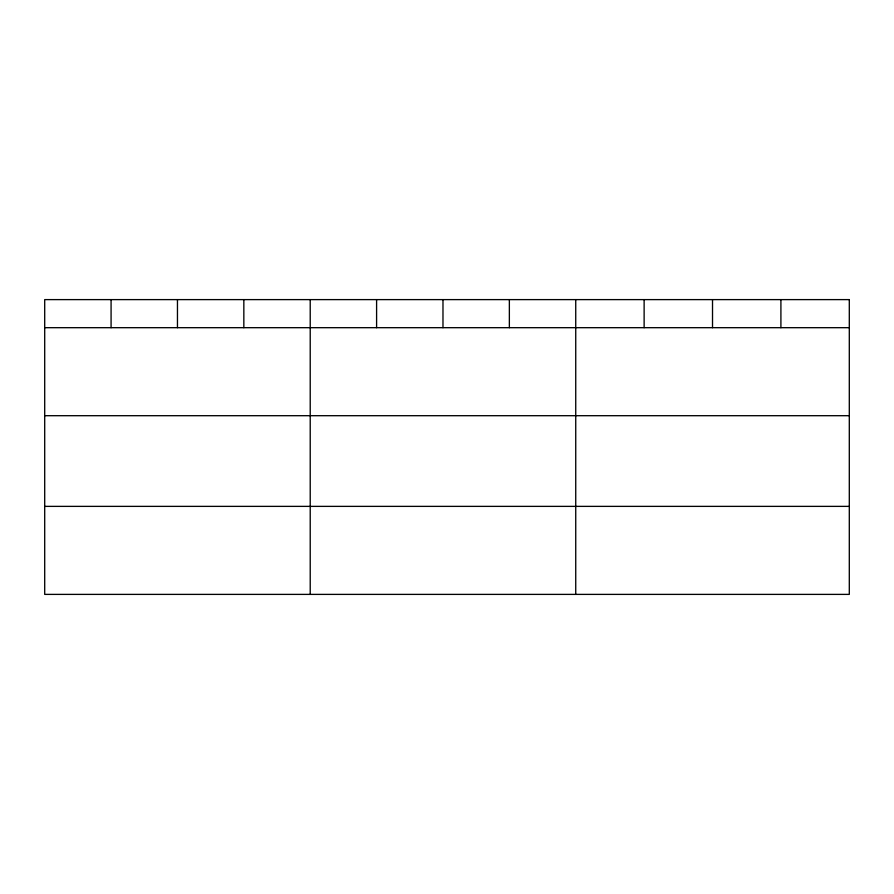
<?xml version="1.0" encoding="UTF-8"?>
<svg xmlns="http://www.w3.org/2000/svg" width="894" height="894" viewBox="0 0 894 894"><rect width="100%" height="100%" fill="white"/><g stroke="black" fill="none" stroke-linecap="round" stroke-linejoin="round"><path stroke-width="1.34" d="M44.7 327.685L849.3 327.685M44.7 415.699L849.3 415.699M44.7 506.373L849.3 506.373M780.909 299.613L780.909 327.685M712.518 299.613L712.518 327.685M644.127 299.613L644.127 327.685M575.736 299.613L575.736 594.387M509.356 299.613L509.356 327.685M442.977 299.613L442.977 327.685M376.597 299.613L376.597 327.685M310.218 299.613L310.218 594.387M243.838 299.613L243.838 327.685M177.459 299.613L177.459 327.685M111.079 299.613L111.079 327.685M849.3 299.613L44.7 299.613L44.7 594.387L849.3 594.387L849.3 299.613"/></g></svg>
